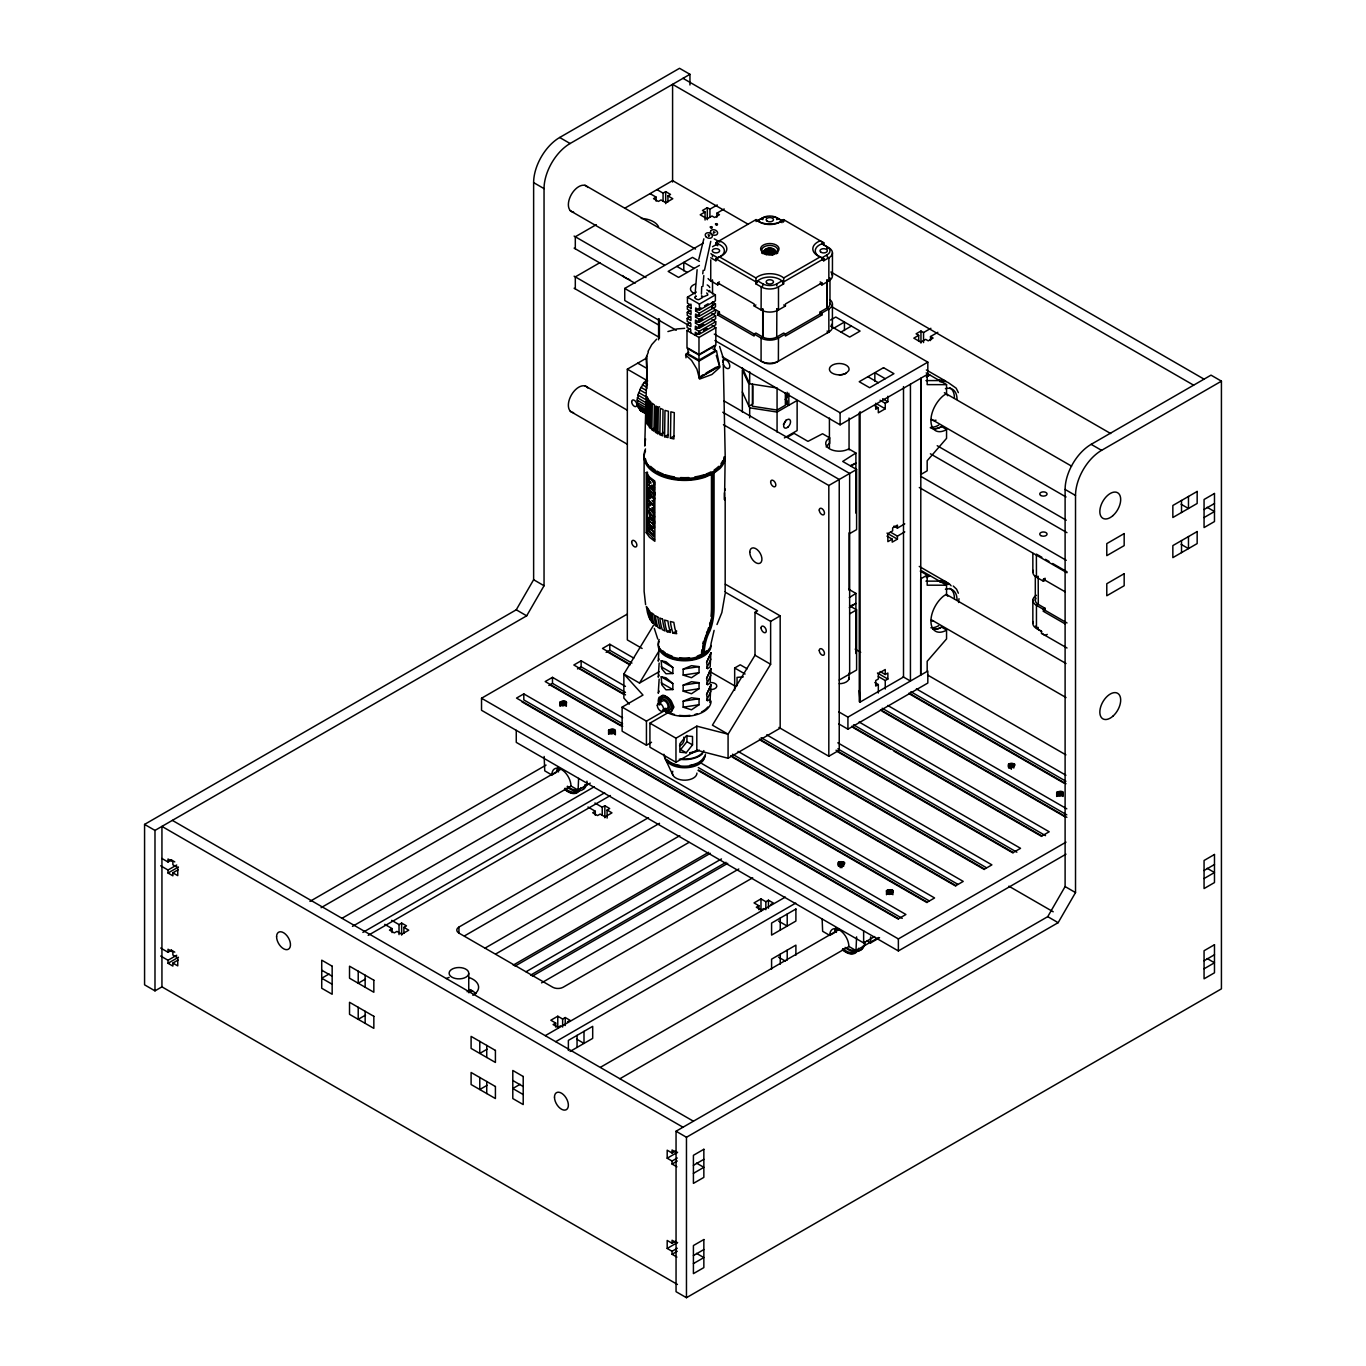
<?xml version="1.0" encoding="UTF-8"?>
<svg xmlns="http://www.w3.org/2000/svg" width="1366" height="1366" viewBox="0 0 1366 1366"><rect width="100%" height="100%" fill="white"/><g stroke="black" fill="none" stroke-linecap="round" stroke-linejoin="round"><path stroke-width="1.5" d="M719.421 283.889L717.679 284.879L710.73 280.867L710.747 259.881M712.454 301.92L712.454 307.931M712.574 293.963L712.471 279.859M712.489 256.774L712.489 254.776A9.818 5.669 0 0 1 710.935 253.598M717.696 245.743L717.696 243.729L715.784 244.856L715.784 242.841L756.115 219.567L759.394 221.924A14.343 8.281 0 0 0 780.208 221.941L783.503 219.584L823.835 242.892L823.818 244.89L829.913 248.492A12.277 7.103 0 0 1 829.913 257.132L823.63 260.821L821.905 257.832L827.13 254.81A9.818 5.669 0 0 0 827.13 246.785L821.905 243.78L823.818 244.89M717.662 314.965L717.662 312.951L719.404 311.943L719.404 313.958L717.662 314.965L754.134 336.053L754.134 334.038L755.876 333.031L762.826 337.06A9.818 5.669 0 0 0 776.725 337.06L783.674 333.048L785.399 334.055L785.399 336.053L821.871 315L821.888 313.002L828.82 308.989A12.277 7.103 0 0 0 829.879 299.649M717.679 284.879L717.679 282.882L719.421 281.874M820.163 281.925L821.905 282.916L785.416 303.986L785.416 305.984L778.483 309.997A12.277 7.103 0 0 1 761.101 309.997L754.152 305.967L754.169 303.969L717.679 282.882M756.115 221.565L755.91 219.738A16.785 9.699 0 0 0 783.708 219.755L783.503 221.582L777.288 218.065A12.277 7.103 0 0 0 772.985 216.835M762.706 336.992L762.723 308.921M762.86 283.889A9.818 5.669 0 0 0 776.759 283.906L781.967 280.884L783.691 283.889L777.288 287.526A12.277 7.103 0 0 1 762.33 287.509L755.927 283.889L757.652 280.884L762.86 283.889L762.86 285.904L761.186 286.928L761.101 309.997L762.843 308.989L762.826 337.06L761.084 338.051L761.084 361.153A12.277 7.103 0 0 0 778.381 361.187L778.466 338.068L820.146 313.992L820.146 311.994L827.096 307.982A9.818 5.669 0 0 0 829.879 303.235M762.86 217.672L762.86 219.67L761.186 218.645L757.771 220.609L762.86 217.672A9.818 5.669 0 0 1 776.759 217.672L783.691 221.685M772.183 255.186L772.2 253.991M776.861 308.938L776.725 337.06L778.466 338.068A12.277 7.103 0 0 1 761.084 338.051L719.404 313.958M776.759 285.904L776.759 283.906M776.759 217.672L776.759 219.67L778.415 218.645M778.483 286.911L778.483 309.997L776.742 308.989M781.967 222.692L781.967 220.677L783.503 221.582M820.163 283.923L821.905 284.931L821.905 282.916M821.905 259.83L821.905 257.832L823.818 260.718L823.835 258.72L820.181 256.893L783.708 277.947A16.785 9.699 0 0 0 755.91 277.947L719.438 256.859L715.784 258.669L715.972 260.786L717.696 257.781L712.489 254.776M714.298 334.107L762.809 362.144A9.818 5.669 0 0 0 776.708 362.161L828.872 332.04L828.82 308.989L827.096 307.982L826.993 279.979M827.096 307.982L827.113 279.91M827.13 254.81L827.113 256.825L828.906 257.781M827.113 248.8L827.13 246.785M821.905 284.931L828.838 280.918L828.855 257.832M829.965 303.969L829.982 277.913M832.406 327.055L832.423 303.969M832.44 275.898L832.457 252.812M651.872 429.624L652.248 403.329L654.365 404.917L653.99 431.212L651.872 429.624L655.526 427.507M655.492 432.339L657.063 431.434L659.505 432.834L657.917 433.739L655.492 432.339L655.868 406.061L658.292 407.461L659.505 406.761M657.917 433.739L658.292 407.461M659.88 434.61L660.256 408.332L663.022 409.544L662.647 435.839L659.88 434.61L663.586 432.476M664.61 436.71L664.986 410.415L668.401 411.251L668.008 437.547L664.61 436.71L668.23 434.61M670.45 438.145L670.86 411.832L674.292 412.652L673.899 438.964L670.45 438.145L674.104 436.044M690.855 316.263L687.2 318.38L687.149 321.403L690.872 323.571L690.837 326.611L624.74 288.448L624.74 300.486L676.272 330.248M690.906 310.219L687.286 312.302L687.235 315.341L690.974 317.493L690.923 320.532L687.2 318.38M690.957 304.174L687.388 306.223L687.337 309.262L691.076 311.414L691.025 314.453L687.286 312.302M690.735 332.672L690.786 329.633L687.047 327.481L687.098 324.442L690.428 322.53M690.974 308.477L691.162 305.352L687.44 303.201L687.44 297.173L696.318 292.051M700.297 332.365L695.243 335.285L695.294 332.245L699.033 334.397L715.784 324.732L715.733 321.744L699.085 331.357L695.345 329.206L695.396 326.167L699.136 328.335L715.682 318.773L715.63 315.785L711.908 313.634M715.63 315.785L699.17 325.296L695.448 323.144L695.499 320.105L699.221 322.256L715.596 312.814L715.545 309.826L699.272 319.217L699.221 322.256M699.272 319.217L695.533 317.066L695.584 314.026L699.324 316.178L715.494 306.855L715.442 303.867L712.95 302.432M715.442 303.867L699.375 313.156L695.635 310.987L695.687 307.965L699.426 310.116L715.391 300.879L715.391 294.868L706.837 289.934M699.033 334.397L699.085 331.357M699.136 328.335L699.17 325.296M699.324 316.178L699.375 313.156M707.571 295.141L707.708 294.527A3.688 2.134 0 0 0 706.632 293.007M654.57 516.468L654.075 518.602M544.146 756.474L544.744 770.851L551.864 774.966A13.506 7.803 60 0 1 561.426 769.451A13.506 7.803 60 0 1 570.971 785.996L578.091 790.111L578.621 778.381M586.782 785.091L586.953 781.181M822.127 918.959L822.639 931.305L829.76 935.403A13.506 7.803 60 0 1 839.322 929.887A13.506 7.803 60 0 1 848.867 946.433L855.987 950.548L856.602 936.871M864.849 941.635L864.678 945.545A23.581 13.609 60 0 0 864.422 942.045M695.277 291.778L697.121 269.717M783.708 277.947L783.503 284.008L781.967 280.884M725.141 593.612L721.846 612.583L716.996 624.518M660.341 649.294A25.169 14.531 0 0 0 697.241 658.122L701.475 656.243L701.612 651.992A85.631 49.449 60 0 1 701.834 649.84M702.909 286.416L703.814 275.591M685.954 357.807L686.313 353.777L688.788 352.343L685.578 355.245A36.916 21.327 60 0 1 691.64 360.539L696.933 369.161L699.546 379.082L711.925 374.489L719.865 367.352L716.296 355.416M645.418 412.037A2.459 1.417 -60 0 0 644.035 412.327L642.464 411.832A2.459 1.417 -60 0 0 640.995 410.978L639.783 409.868A2.459 1.417 -60 0 0 638.742 408.383L637.99 406.709A2.459 1.417 -60 0 0 637.444 404.695L637.188 402.577A2.459 1.417 -60 0 0 637.188 400.17L637.444 397.762A2.459 1.417 -60 0 0 637.99 395.133L638.742 392.571A2.459 1.417 -60 0 0 639.783 389.891L640.995 387.381A2.459 1.417 -60 0 0 642.464 384.836L644.035 382.531A2.459 1.417 -60 0 0 645.845 380.294M958.591 602.491L959 598.701M649.635 512.404L652.777 516.604M649.038 487.901L649.004 492.238M653.819 496.336L653.136 490.701L648.987 487.474M654.229 518.09L653.853 512.591L654.331 515.58M704.463 270.297L710.764 241.355M659.146 647.006L658.241 661.161L659.146 659.044M659.146 663.056L658.241 677.195L659.146 675.094M659.146 679.107L658.241 693.245L659.146 691.128M654.468 527.737L654.041 521.112L651.667 519.2L654.468 520.958L654.468 523.776M698.811 259.25L703.849 238.845M714.059 472.995L713.206 472.499L713.206 606.863A88.175 50.901 60 0 1 709.091 630.187A85.631 49.449 60 0 0 703.353 650.984L704.088 653.751A84.521 48.8 60 0 1 709.893 631.041A89.422 51.635 60 0 0 714.059 607.375L714.059 472.995L719.745 468.726A40.536 23.393 0 0 0 725.175 457.012L724.526 499.836L724.424 492.767M645.537 438.862L644.718 446.05L646.869 370.408L646.084 357.602L648.287 352.257M660.888 697.667L661.929 695.618A9.46 4.696 66.1 0 1 665.976 696.438A9.46 6.13 53 0 1 671.269 700.997L673.95 707.076L671.269 711.788A9.46 6.13 53 0 1 669.716 712.301M649.209 509.706L649.721 515.853M653.648 519.148L653.409 513.65L649.618 509.159M653.648 496.831C658.088 491.828 647.04 481.276 648.833 491.401M714.111 630.392L711.054 643.54A26.398 15.248 0 0 1 707.52 651.155L704.088 653.751M648.047 351.386L651.77 344.591L656.636 339.178M706.615 662.271L711.054 652.794L706.615 662.271L707.52 668.777L710.166 666.932L710.866 653.102M706.615 668.298L710.866 659.129M706.615 678.321L711.054 668.845L706.615 678.321L707.52 684.827L710.166 682.983L710.866 669.152M706.615 684.332L710.866 675.163M706.615 694.355L711.054 684.878L706.615 694.355L707.52 700.86L710.166 699.016L710.866 685.203M706.615 700.382L710.866 691.213M757.652 280.884L756.115 283.991L755.91 277.947M649.192 525.312L648.577 530.811L653.631 535.848L654.041 532.262L652.009 530.23L651.77 526.012M162.383 986.593L154.99 990.862L144.574 984.835L144.574 824.398L516.263 609.799L533.628 579.713L533.628 182.617A36.848 21.275 -60 0 1 559.684 137.488L679.534 68.3L689.95 74.31L689.95 84.982M144.574 824.398L154.99 830.408L526.678 615.827L544.044 585.741L544.044 188.628A36.848 21.275 -60 0 1 570.1 143.515L689.95 74.31M1047.739 916.654L1065.104 886.568L1065.104 489.455A36.848 21.275 -60 0 1 1091.161 444.343L1211.01 375.138L1221.426 381.165L1221.426 988.847L686.466 1297.7L676.05 1291.69L676.05 1131.236L1047.739 916.654L1058.155 922.665L1075.52 892.579L1075.52 495.482A36.848 21.275 -60 0 1 1101.577 450.353L1221.426 381.165M653.324 625.611L623.869 674.019L623.869 698.094L629.316 704.105M651.548 742.267L646.442 745.221L622.128 731.186L622.128 707.11L642.976 695.072L623.869 674.019L639.493 683.051L659.129 650.779M724.765 591.888L757.601 610.841L755.005 612.344L755.005 655.236L712.437 725.158L728.078 734.191L728.078 758.25L696.814 750.224L675.965 762.262L649.926 747.219L649.926 723.16L668.606 712.369L669.835 712.932M755.005 612.344L770.629 621.376L770.629 664.269L728.078 734.191L696.814 726.166L675.965 738.203L649.926 723.16M717.696 257.781L715.784 260.684L710.747 257.781M699.05 672.653L691.486 677.707L683.171 675.111L683.171 669.101L691.486 665.686L699.05 666.642L699.05 672.653L683.171 675.111M699.05 688.703L691.486 693.757L683.171 691.162L683.171 685.134L691.486 681.719L699.05 682.693L699.05 688.703L683.171 691.162M699.05 704.754L691.486 709.808L683.171 707.195L683.171 701.185L691.486 697.77L699.05 698.726L699.05 704.754L683.171 707.195M708.8 291.795L709.774 290.429M707.571 295.073L704.019 296.644A3.688 2.134 0 0 1 701.407 296.029A3.688 2.134 0 0 1 702.5 297.532L698.811 299.649A3.688 2.134 0 0 1 695.414 298.334A3.688 2.134 0 0 1 696.199 296.029A3.688 2.186 1.5 0 0 695.123 297.464L695.243 298.078M559.975 702.209C561.546 712.489 573.84 697.326 559.975 702.209L559.975 706.205M608.604 730.281C610.175 740.56 622.469 725.414 608.604 730.281L608.604 734.293M886.5 890.717C888.071 900.997 900.365 885.851 886.5 890.717L886.5 894.73M1056.703 792.451C1058.274 802.73 1070.585 787.584 1056.703 792.451L1056.703 796.463M649.209 517.697L648.577 523.4L653.631 528.437L654.041 524.851L651.445 522.444L653.631 525.398L653.631 528.437M649.635 517.151L651.923 519.541M649.413 486.911L651.514 487.577M654.28 518.534L653.136 519.541L650.882 517.543M686.944 735.369L686.944 741.687L680.627 749.541L686.193 752.751L692.511 744.897L692.511 736.479L686.193 735.915L679.875 743.77L679.875 752.188L686.193 752.751M846.186 373.191L848.73 370.647A9.818 5.669 0 0 0 839.236 363.51A9.818 5.669 0 0 0 829.743 370.647L830.733 372.013A9.818 5.669 0 0 0 846.186 373.191A9.784 5.652 0 0 1 839.236 374.847M706.444 650.797L701.475 656.243M703.2 655.253L706.444 652.811A25.169 14.531 0 0 0 708.971 649.294M838.451 862.202C835.531 872.311 853.887 859.709 838.451 862.202L838.451 866.215M1008.654 763.935C1005.735 774.044 1024.107 761.443 1008.654 763.935L1008.654 767.948M932.858 428.617A22.112 12.755 -60 0 0 940.542 427.182L941.515 426.534L946.553 429.436L945.579 430.085A22.112 12.755 -60 0 1 930.963 421.735A22.112 12.755 -60 0 1 943.462 395.594L946.553 393.562L946.553 384.649L926.199 372.901M932.858 629.18A22.112 12.755 -60 0 0 940.542 627.728L941.515 627.079L946.553 629.999L945.579 630.648A22.112 12.755 -60 0 1 930.963 622.281A22.112 12.755 -60 0 1 943.462 596.139L946.553 594.125L946.553 585.211L920.735 570.305M661.212 660.785L665.976 661.742L672.84 667.496L672.84 673.523L665.976 673.762L661.793 668.777L661.212 660.785L672.84 667.496M661.212 676.836L665.976 677.775L672.84 683.546L672.84 689.557L665.976 689.813L661.793 684.827L661.212 676.836L672.84 683.546M787.123 437.359L794.073 433.346L807.972 441.372L822.554 433.756L829.674 437.871A13.506 7.803 0 0 0 829.674 448.902A13.506 7.803 0 0 0 848.781 448.902L855.901 453L842.702 461.435L856.602 469.46L856.602 529.615L849.652 533.628M850.95 466.199L855.901 463.04A23.581 13.609 0 0 1 851.018 465.191M849.31 597.608L855.901 593.39L848.781 589.292M849.31 607.631L855.901 603.43A23.581 13.609 0 0 1 851.018 605.582M715.972 244.736L717.696 243.729L712.489 246.751M596.293 224.656L575.308 236.762L575.308 248.8M625.133 208.008L672.584 180.619L748.175 224.263M656.124 201.143L656.124 197.131L653.529 198.633L658.378 201.451L660.99 199.948L665.857 202.749L672.806 198.736L667.94 195.936L667.94 201.946M656.995 189.618L663.073 193.118L665.686 191.616L670.535 194.433L667.94 195.936M599.896 262.682L575.308 276.888L575.308 288.909M717.252 204.968L709.927 209.186L707.315 207.683L702.448 210.501L705.061 212.003L705.061 220.028M705.061 212.003L700.195 214.803L707.144 218.816L712.01 216.016L714.606 217.518L719.472 214.701L716.877 213.198L716.877 217.211M716.877 213.198L724.202 208.964M624.74 288.448L703.302 243.097M699.426 265.397L678.578 277.418L668.162 271.407L692.477 257.371L699.426 261.384M687.44 297.173L699.426 304.089L715.391 294.868M695.635 310.987L700.997 307.896M704.566 305.83L708.134 303.781M695.533 317.066L699.153 314.983M695.448 323.144L702.756 318.91M712.096 325.552L715.835 327.703L715.835 345.359L698.982 355.092L686.996 348.159L686.996 330.521L690.376 328.574M695.345 329.206L703.678 324.408M642.122 648.457L627.335 639.92L627.335 369.179L646.442 358.148M703.678 330.418L707.042 328.472M686.996 330.521L698.982 337.436L715.835 327.703M754.152 305.967L755.893 304.977M698.982 360.095L714.794 350.977L714.794 345.359L698.982 354.477L688.037 348.159L688.037 353.777L698.982 360.095L698.982 337.436M698.982 361.102L716.518 350.977L719.66 366.225L699.324 377.955L698.982 361.102L686.313 353.777M702.705 375.001L698.982 377.75L717.56 367.027M706.085 373.038L716.228 367.198M830.545 320.037L835.77 317.032L860.085 331.067L849.652 337.095L830.545 326.064M834.028 328.062L844.444 322.052L844.444 330.521M840.978 332.075L851.394 326.064M752.854 385.929L752.854 403.977L748.944 406.231L748.944 384.17L742.336 369.93L742.336 412.054M752.41 384.17L752.41 406.231L777.066 410.056L785.365 405.258L785.365 393.22M742.336 391.991L749.678 407.819L777.066 412.054L797.129 400.477L797.129 430.563L784.374 437.923M930.895 328.301L923.553 332.536L920.957 331.033L916.091 333.833L918.686 335.336L918.686 341.363M918.686 335.336L913.82 338.153L920.769 342.166L925.636 339.349L928.248 340.851L933.115 338.051L930.502 336.548L930.502 340.561M930.502 336.548L937.827 332.314M711.003 616.339A88.175 50.901 60 0 0 711.464 607.87L711.464 473.507L713.206 472.499M714.93 340.527L840.107 412.788L927.821 362.161L927.821 374.182L840.107 424.826L722.29 356.816M880.045 400.255L885.253 403.277L887.866 401.775L887.866 396.26M885.253 403.277L885.253 408.793L878.321 412.788L878.321 407.785L875.708 409.288L875.708 403.26M161.939 858.48L168.018 861.997L171.501 859.999M723.451 424.672L828.82 485.493L856.602 469.46M160.693 865.788L168.018 870.022L176.709 865.002M168.018 870.022L168.018 873.028L178.451 867.017M168.018 873.028L172.884 875.828L172.884 872.823L178.092 869.818M1066.009 854.16L898.367 950.941L481.532 710.286L481.532 698.248L627.045 614.239M523.81 693.894L516.519 698.094L898.623 918.703L905.931 914.503L523.81 693.894L523.81 699.904L902.226 918.379M622.623 717.85L552.479 677.348L545.188 681.549L622.708 726.319M625.44 686.381L581.131 660.803L573.84 665.003L625.526 694.85M633.79 658.105L609.799 644.257L602.491 648.457L630.187 664.457M548.825 685.459L552.479 683.359L622.623 723.86M577.494 668.93L581.131 666.813L625.44 692.391M606.145 652.385L609.799 650.267L631.946 663.056M667.137 631.792L670.535 632.458A84.333 48.681 -60 0 1 668.196 622.998L667.906 620.932L664.525 620.079L665.498 626.106A84.59 48.835 -60 0 0 667.086 631.638L670.808 629.675M673.045 633.192L676.716 633.687A75.557 43.627 -60 0 1 674.872 628.309L673.814 622.35L670.365 621.513L670.655 623.579A84.333 48.681 -60 0 0 672.977 633.039L676.716 631.075M893.945 526.115L897.428 528.113L904.753 523.878M160.693 948.021L168.018 952.256L171.501 950.241M639.493 683.051L659.3 671.611M904.753 531.903L897.428 536.138L897.428 539.143L892.203 542.148L892.203 539.143L887.866 541.653L887.866 533.628L892.647 530.879L892.647 527.874L897.428 525.107L897.428 528.113M160.693 956.029L168.018 960.264L176.709 955.261M168.018 960.264L168.018 963.286L178.451 957.259M168.018 963.286L172.884 966.086L172.884 963.081L178.092 960.076M770.629 621.376L780.174 615.861L780.174 728.163L728.078 758.25M309.945 901.389L546.058 765.08M734.669 690.257L734.669 668.008L740.235 664.798L747.185 668.811M321.112 907.673L561.306 768.99M551.864 774.966L556.73 772.166A13.506 7.803 60 0 1 558.011 767.385M622.128 707.11L646.442 721.146L665.14 710.354M849.652 613.846L856.602 609.851L856.602 670.006L839.236 680.029M946.553 585.211L927.173 585.194L927.173 575.12L920.701 578.86L920.701 675.128L920.872 378.194L920.701 474.565L927.173 470.826L927.173 460.752L946.553 438.349L946.553 429.436M342.012 918.293L571.142 786.013M578.091 790.111L590.249 783.094M352.462 926.387L594.261 786.782M362.878 932.397L604.677 792.792M368.171 935.368L610.38 795.524M392.076 932.585L392.076 928.59L389.464 930.092L394.33 932.893L396.943 931.39L401.809 934.19L408.758 930.178L403.892 927.377L403.892 933.388M391.683 920.342L399.026 924.577L401.638 923.075L406.487 925.875L403.892 927.377M595.286 815.263L595.286 811.25L592.69 812.77L597.54 815.57L600.152 814.068L605.018 816.868L611.968 812.855L607.102 810.055L607.102 818.08M594.91 803.02L602.235 807.255L604.848 805.735L609.697 808.552L607.102 810.055M329.069 973.992L321.727 978.227L332.16 984.237M1043.402 581.25L1043.402 579.252L1045.127 578.245L1045.127 580.26L1043.402 581.25L1036.453 577.237A12.277 7.086 0 0 1 1033.277 570.39M880.045 671.509L885.253 674.514L887.866 673.011L887.866 679.039L885.253 680.541L878.321 676.529M365.542 978.995L358.216 983.23L358.216 971.192M878.321 693.023L878.321 684.554L875.708 686.056L875.708 680.541L878.321 679.039L878.321 673.523L885.253 669.511L885.253 674.514M752.683 877.809L563.151 987.242A7.376 4.252 0 0 1 552.735 987.242L458.942 933.098A7.376 4.252 0 0 1 458.942 927.07L648.474 817.653M859.214 690.564L860.085 702.09L903.507 677.024L903.507 386.612M1067.017 622.964L1045.127 610.329L1045.127 608.331L1038.194 604.318L1036.453 605.326L1036.453 628.411L1041.49 631.314L1041.49 633.312L1067.017 647.996M464.474 935.915L659.522 823.305M1204.061 509.518L1214.476 503.508M838.724 711.823L847.927 717.133L927.821 671.013L927.821 683.051L847.927 729.171L838.724 723.86M1036.453 595.286A12.277 7.086 0 0 0 1036.453 605.326L1043.402 609.338L1045.127 608.331M1204.061 517.543L1214.476 511.533L1207.151 507.298M1043.402 609.338L1043.402 611.336L1045.127 610.329M365.542 1015.092L358.216 1019.326L358.216 1007.305M484.708 948.311L679.756 835.685M778.91 727.429L828.82 756.252L839.236 750.224L839.236 479.483L722.785 412.242M495.756 953.963L688.959 842.412M467.138 991.733L470.826 989.616M513.223 965.13L708.647 852.299M468.88 992.74L472.568 990.606M514.965 966.138L710.388 853.306M526.03 971.772L721.453 858.958M530.589 975.153L726.029 862.322M532.33 976.161L727.754 863.329M541.551 982.871L738.818 868.981M487.116 1049.19L479.79 1053.425L479.79 1041.387M567.505 1021.836L570.1 1020.334L565.234 1017.533L562.638 1019.036L557.772 1016.219L550.822 1020.231L555.689 1023.049L555.689 1027.044M770.714 904.514L773.31 903.011L768.46 900.211L765.848 901.714L760.982 898.896L754.032 902.909L758.898 905.726L758.898 909.722M555.689 1023.049L553.076 1024.551L557.943 1027.352L560.555 1025.849M758.898 905.726L756.303 907.229L761.152 910.029L763.765 908.527M545.358 1035.616L785.313 897.086M555.774 1041.643L795.729 903.097M487.116 1085.287L479.79 1089.522L479.79 1077.484M570.1 1051.427L592.69 1038.382L592.69 1026.344L568.376 1040.397L568.376 1050.42M520.122 1084.297L512.796 1088.514L523.212 1094.542M600.852 1067.051L839.202 929.426M829.76 935.403L834.626 932.602A13.506 7.803 60 0 1 835.907 927.821M619.925 1078.73L849.037 946.45M516.263 730.349L516.263 742.37L863.636 942.933L874.684 936.547M855.987 950.548L878.577 937.52M867.103 940.918L870.586 942.933L879.567 937.742M481.532 698.248L898.367 938.92L1066.009 842.139M676.05 1131.236L686.466 1137.263L1058.155 922.665M677.263 1158.009L672.055 1161.015L667.189 1158.214L667.189 1150.189L672.055 1153.006L675.538 1150.992M667.189 1158.214L677.621 1152.204M672.055 1161.015L672.055 1164.037L677.263 1161.015M693.416 1165.335L703.849 1159.324M1204.061 870.518L1214.476 864.507M693.416 1173.36L703.849 1167.332L696.506 1163.098M1204.061 878.543L1214.476 872.533L1207.151 868.298M677.263 1248.268L672.055 1251.273L667.189 1248.456L667.189 1240.448L672.055 1243.248L675.538 1241.25M667.189 1248.456L677.621 1242.445M672.055 1251.273L672.055 1254.278L677.263 1251.273M693.416 1255.576L703.849 1249.566M1204.061 960.776L1214.476 954.749M693.416 1263.601L703.849 1257.591L696.506 1253.356M1204.061 968.801L1214.476 962.774L1207.151 958.539M926.302 376.828L929.819 374.984A32.886 18.987 -60 0 0 926.797 376.982M926.302 577.374L929.819 575.547A32.886 18.987 -60 0 0 926.797 577.528M761.186 218.645L762.33 218.048A12.277 7.103 0 0 1 766.633 216.835M667.906 331.562L677.109 328.916L684.656 328.335M695.379 284.043L693.33 284.948A9.818 5.669 0 0 0 695.379 293.861M697.241 656.124L700.058 654.877M712.335 472.995L712.335 608.365A89.422 51.635 60 0 1 708.169 632.031A84.521 48.8 60 0 0 702.346 654.758L697.855 656.739A26.398 15.248 0 0 1 668.589 655.629A26.398 15.248 0 0 1 659.146 639.595M708.237 234.611L708.783 236.403L709.688 234.986M649.431 477.588C648.099 478.441 653.016 479.21 654.468 482.625L654.468 485.289M654.058 485.152L653.836 483.257C650.626 477.093 646.596 477.946 650.182 482.147M649.226 482.557L651.07 483.018L648.799 480.747M649.226 477.656L654.468 482.625M648.799 484.981L654.058 489.95L648.799 484.981L649.431 482.488M653.17 485.562L654.468 489.404M654.468 486.859L654.263 489.472M649.226 493.468L651.667 496.695M649.431 494.577L651.019 497.326L653.836 498.522L654.058 501.271L654.468 497.907L651.445 496.763M649.226 500.998L651.019 504.447L653.665 505.574L648.799 500.776L648.799 497.856L650.182 498.59L649.004 496.507M654.468 497.907L654.263 500.793M653.614 501.083L654.263 507.913L654.058 501.271M651.309 509.979L653.05 511.482L648.799 507.913L648.799 504.976L650.182 505.727L649.004 503.627M652.897 504.515L649.618 501.202L651.667 503.815M653.614 508.203L654.263 512.387L653.443 508.323M654.058 507.657L653.836 502.859L652.009 500.417L653.836 501.339M652.163 510.833L653.05 511.482M649.362 512.54L652.88 516.314M651.019 509.04L653.836 512.95L654.468 512.318M648.577 523.4L649.209 517.287L651.599 518.431M650.148 524.407L649.004 530.674L654.058 535.711M654.058 524.288L653.631 521.658C650.284 519.49 651.838 520.139 649.021 517.543M652.009 530.23L654.041 532.262M646.238 472.516L649.55 477.144L654.843 481.122L654.843 541.278L649.55 537.316L646.238 532.689L646.238 472.516L647.433 472.124L647.433 532.296L654.536 539.485M646.238 532.689L647.433 532.296M653.631 519.37L649.806 516.382M683.171 669.101L699.05 666.642M683.171 685.134L699.05 682.693M683.171 701.185L699.05 698.726M713.752 231.554L713.394 233.176L715.084 232.203M743.36 676.836L737.042 677.399L737.042 685.817M925.943 380.585L939.518 380.585M946.553 384.649L927.173 384.631L927.173 374.557M925.943 581.131L939.518 581.148M742.336 367.932L749.678 383.744L777.066 387.995L777.066 410.056M649.089 525.056L653.631 532.808L653.631 535.848M649.226 481.891L650.404 482.061M654.058 485.835L651.548 485.203L653.836 487.491L653.836 490.035M652.846 497.104L654.28 496.217L654.434 492.289M650.438 508.903L648.73 510.986L650.028 516.314M654.058 508.391L652.009 507.554L653.836 509.996L653.836 512.95M651.445 503.9L653.119 504.447M827.079 331.067L828.872 332.04A12.277 7.103 0 0 0 831.484 324.34M1041.49 633.312L1045.127 635.378A16.785 9.699 0 0 0 1047.261 634.387M683 78.323L1204.061 379.15M1193.628 385.178L672.584 84.35L672.584 182.037M830.887 272.005L1110.695 433.551M559.684 137.488L570.1 143.515M1091.161 444.343L1101.577 450.353M650.045 193.631L656.124 197.131M1181.129 504.259L1188.471 508.494L1188.471 496.456M714.281 238.879L719.814 242.072M832.099 306.889L927.821 362.161M926.37 369.964L945.921 381.251A25.886 14.941 -60 0 0 939.245 380.192M584.955 185.213L695.55 249.056M944.367 392.708L1071.559 466.147M1181.129 544.368L1188.471 548.603L1188.471 536.565M694.201 268.402L683.785 262.374L683.785 270.844M885.253 378.706L874.838 372.679L874.838 381.148M533.628 182.617L544.044 188.628M1065.104 489.455L1075.52 495.482M676.836 266.387L687.269 272.415M867.888 376.692L878.321 382.719M570.22 210.74L664.217 265.004M931.475 419.311L1066.026 496.985M882.658 398.752L887.866 401.775M711.806 307.674L719.404 311.943M876.579 403.773L885.253 408.793M874.838 405.77L878.321 407.785M574.113 236.079L645.998 277.571M937.213 445.709L1066.248 520.207M711.993 319.593L715.733 321.744M687.388 306.223L691.128 308.392M574.13 248.117L635.036 283.291M930.383 453.802L1066.966 532.655M712.898 348.876L716.518 350.977M785.194 393.323A7.12 4.115 0 0 1 786.611 397.967L787.175 392.264M574.113 276.188L658.89 325.142M920.633 476.239L1066.248 560.316M785.194 399.35A7.12 4.115 0 0 1 786.611 403.977L788.831 405.258L788.831 393.22M1041.848 557.26L1036.384 554.118L1036.453 577.237L1038.194 576.247L1038.297 604.387M1045.451 559.343L1049.037 561.409M1052.64 563.492L1067.034 571.808M574.13 288.226L659.027 337.248M919.301 487.508L1066.966 572.764M1043.402 579.252L1065.275 591.888M646.869 356.287L646.869 388.576M723.963 400.904L849.652 473.473L849.652 674.019M637.751 363.168L647.006 368.496M627.335 369.179L647.672 380.909M1043.402 611.336L1065.275 623.972M644.035 382.531L647.501 384.546M642.464 384.836L645.93 386.834M640.995 387.381L646.203 390.386M890.478 532.125L897.428 536.138M639.783 389.891L644.991 392.896M886.995 533.133L897.428 539.143M638.742 392.571L645.691 396.584M886.995 536.138L892.203 539.143M637.99 395.133L644.94 399.145M637.444 397.762L646.135 402.782M1035.394 626.157A9.818 5.669 0 0 0 1038.194 629.419L1041.677 631.416M637.188 400.17L645.879 405.19M637.188 402.577L645.879 407.597M919.25 566.412L945.921 581.814M637.444 404.695L646.135 409.715M637.99 406.709L644.94 410.722M638.742 408.383L645.691 412.395M920.24 571.108L927.173 575.12M639.783 409.868L644.991 412.874M640.995 410.978L646.203 414M584.955 385.758L627.353 410.244M946.211 594.33L1066.026 663.5M711.464 473.507L712.335 474.002L704.924 477.28A40.536 23.393 0 0 1 659.983 475.59A40.536 23.393 0 0 1 645.503 450.968M570.22 411.286L627.353 444.274M931.475 619.857L1066.026 697.548M849.652 605.838L856.602 609.851M927.565 675.009L1065.907 754.869M855.184 649.14L860.717 652.316M903.08 676.785L910.439 681.036L910.439 384.222M916.398 688.908L1065.924 775.239M725.329 584.187L780.174 615.861M910.866 691.725L1065.924 781.25M877.45 673.011L887.866 679.039M909.107 693.125L1066.009 783.708M908.851 693.569L1063.892 783.077M874.838 682.539L878.321 684.554M887.746 705.454L1066.795 808.826M882.197 708.271L1066.795 814.853M880.455 709.671L1066.88 817.312M882.043 711.191L1064.763 816.68M755.005 655.236L770.629 664.269M859.077 721.999L1049.208 831.774L1041.917 835.975L851.786 726.217M853.545 724.817L1045.519 835.65M853.391 727.736L890.29 749.046M893.996 751.18L1041.643 836.419M734.669 668.008L745.102 674.019M701.475 654.246L702.346 654.758M837.802 742.814L1020.556 848.32L1013.265 852.521L836.06 750.224M709.295 671.201L734.771 685.903M837.802 748.824L1016.867 852.196M837.648 751.744L1012.974 852.965M533.628 579.713L544.044 585.741M1065.104 886.568L1075.52 892.579M661.212 666.796L672.84 673.523M766.702 734.84L991.904 864.866L984.613 869.066L759.394 739.057M761.152 737.657L986.354 867.683M607.819 652.145L629.965 664.918M661.212 682.846L672.84 689.557M760.999 740.577L984.323 869.51M1008.859 886.175L1053.203 911.788M516.263 609.799L526.678 615.827M738.033 751.385L963.235 881.412L955.944 885.612L730.742 755.603M732.5 754.203L957.703 884.229M579.15 668.691L623.459 694.252M732.347 757.123L798.786 795.49M802.474 797.607L955.671 886.056M686.944 741.687L692.511 744.897M701.987 763.662L934.583 897.957L927.292 902.158L698.385 770.014M698.299 767.555L929.051 900.775M550.498 685.237L620.625 725.722M698.146 770.475L927.002 902.602M521.846 701.783L898.35 919.147M587.961 807.016L595.286 811.25M778.535 921.06L787.209 926.08L787.209 914.042M778.535 957.156L785.467 961.169M384.751 924.355L392.076 928.59M576.674 1039.167L583.999 1043.402L583.999 1031.364M172.372 820.385L693.416 1121.213M683 1127.223L161.939 826.396L161.939 986.85L677.451 1284.467M171.109 859.777L174.78 861.895M676.921 1152.802L672.055 1149.984L672.055 1153.006M172.884 872.823L177.751 875.64L177.751 867.615L172.884 864.798L172.884 861.792L168.018 858.992L168.018 861.997M672.055 1164.037L676.921 1166.837M321.727 970.202L332.16 976.212M512.796 1080.506L523.212 1086.516M171.109 950.019L174.78 952.136M676.921 1243.043L672.055 1240.243L672.055 1243.248M172.884 963.081L177.751 965.882L177.751 957.856L172.884 955.056L172.884 952.051L168.018 949.233L168.018 952.256M672.055 1254.278L676.921 1257.096M820.146 311.994L821.888 313.002M820.146 313.992L821.871 315M783.691 304.977L785.416 305.984M651.428 621.428A84.333 48.681 -60 0 1 649.089 611.968L648.799 609.902L652.043 615.059A89.422 51.635 -60 0 0 654.229 624.621L656.329 626.209A89.422 51.635 -60 0 1 654.16 616.647L653.904 614.58L651.787 612.992L652.043 615.059M651.753 496.097L653.05 497.019M650.216 508.972L652.385 510.764M953.246 586.031L956.559 589.19L958.369 593.203M651.958 496.029L649.209 492.17M652.163 488.516L654.058 491.521M651.104 495.158L649.448 492.904M651.48 621.581L652.846 623.408A84.59 48.835 -60 0 1 651.258 617.876L650.54 613.897M649.431 501.698L648.799 503.695M719.626 346.486L722.938 356.97M665.43 759.223L672.789 774.932M958.369 392.64L956.166 388.183L948.192 382.565A25.886 14.941 -60 0 0 939.996 381.831M654.314 628.394L657.763 639.032M724.714 488.584L725.175 490.155M651.992 526.354L652.436 530.093M651.172 518.568L651.377 519.712M645.606 604.643L644.12 591.393L644.12 457.012M723.212 358.746L725.175 455.015A40.536 23.393 0 0 1 679.363 478.22A40.536 23.393 0 0 1 645.503 448.953M1181.522 500.468L1181.522 512.506M1181.522 540.577L1181.522 552.615M1063.09 792.451L1063.09 796.463M1062.509 792.007L1062.509 796.019M1061.741 791.665L1061.741 795.678M1060.853 791.46L1060.853 795.473M1059.896 791.392L1059.896 795.405M1058.94 791.46L1058.94 795.473M1058.052 791.665L1058.052 795.678M1057.284 792.007L1057.284 796.019M1038.194 629.419L1038.194 627.421L1035.394 627.728A12.277 7.086 0 0 1 1033.277 621.564M1035.308 576.247L1035.308 600.306M1032.85 553.332L1032.85 572.234M1032.85 600.306L1032.85 623.408M1013.862 763.935L1013.862 767.948M1013.111 763.594L1013.111 767.607M1012.223 763.389L1012.223 767.402M1011.267 763.304L1011.267 769.331M1010.311 763.389L1010.311 767.402M1009.423 763.594L1009.423 767.607M946.553 629.999L946.553 638.912L927.173 661.298L927.173 671.389M923.553 332.536L923.553 342.559M920.957 331.033L920.957 343.071M898.367 938.92L898.367 950.941M892.869 890.717L892.869 894.73M892.288 890.273L892.288 894.286M891.52 889.949L891.52 893.945M890.632 889.727L890.632 893.74M889.693 889.659L889.693 893.671M888.737 889.727L888.737 893.74M887.849 889.949L887.849 893.945M887.08 890.273L887.08 894.286M885.253 680.541L885.253 689.01M870.586 936.905L870.586 942.933M863.636 930.895L863.636 942.933M860.085 411.627L860.085 702.09M859.214 412.822L859.282 701.646M855.901 453L855.901 513.172M855.901 593.39L855.901 653.563M849.054 418.047L849.054 449.926M849.054 532.808L849.054 590.18M849.054 673.062L849.054 679.431M847.927 717.133L847.927 729.171M843.659 862.202L843.659 866.215M842.89 861.861L842.89 865.873M842.002 861.656L842.002 867.666M841.046 861.587L841.046 867.598M840.107 412.788L840.107 424.826M840.107 861.656L840.107 867.666M839.219 861.861L839.219 865.873M829.674 437.871L829.674 443.489A13.506 7.803 0 0 0 826.191 446.972M829.418 418.047L829.418 447.809M828.82 485.493L828.82 756.252M795.9 955.158L795.9 945.135L771.585 959.171L771.585 969.194M787.209 950.138L787.209 960.161M786.611 397.967L786.611 403.977M780.259 918.054L780.259 930.092M780.259 954.151L780.259 964.174M777.066 412.054L777.066 432.117M768.46 900.211L768.46 908.219M765.848 901.714L765.848 909.722M760.982 898.896L760.982 910.934M749.678 371.723L749.678 383.744M749.678 407.819L749.678 417.842M725.175 498.095L725.175 591.393M709.927 209.186L709.927 217.211M707.315 207.683L707.315 219.721M702.329 655.748L702.483 651.497A85.631 49.449 60 0 1 708.22 630.682A88.175 50.901 60 0 0 712.335 607.358M699.426 304.089L699.426 310.116M696.814 726.166L696.814 750.224M686.466 1137.263L686.466 1297.7M675.965 738.203L675.965 762.262M665.686 191.616L665.686 203.654M663.073 193.118L663.073 201.143M659.402 319.098L659.402 338.17M658.6 318.637L658.6 339.844M657.063 407.358L657.063 431.434M654.263 482.693L654.263 485.357M654.058 488.977L654.058 489.95M649.004 493.963L648.799 496.575M646.442 721.146L646.442 745.221M615.349 730.793L615.349 734.806M614.973 730.281L614.973 734.293M614.393 729.837L614.393 733.849M613.624 729.495L613.624 733.508M612.736 729.29L612.736 733.303M611.797 729.222L611.797 733.218M610.841 729.29L610.841 733.303M609.799 644.257L609.799 650.267M609.953 729.495L609.953 733.508M609.185 729.837L609.185 733.849M604.848 805.735L604.848 817.773M602.235 807.255L602.235 815.263M581.131 660.803L581.131 666.813M577.05 1035.377L577.05 1047.415M566.344 702.209L566.344 706.205M565.763 701.765L565.763 705.778M565.234 1017.533L565.234 1025.542M564.995 701.424L564.995 705.437M564.107 701.202L564.107 705.215M563.151 701.134L563.151 705.146M562.638 1019.036L562.638 1027.044M562.211 701.202L562.211 705.215M561.306 701.424L561.306 705.437M560.555 701.765L560.555 705.778M557.772 1016.219L557.772 1028.257M552.479 677.348L552.479 683.359M486.74 1045.4L486.74 1057.438M486.74 1081.496L486.74 1093.534M468.743 973.617A9.818 5.669 0 0 1 453.444 977.902A9.818 5.669 0 0 1 454.656 968.101A9.818 5.669 0 0 1 468.743 973.617L468.743 992.416M458.942 927.07L458.942 933.098M401.638 923.075L401.638 935.095M399.026 924.577L399.026 934.6M365.149 975.204L365.149 987.242M365.149 1011.318L365.149 1023.339M154.99 830.408L154.99 990.862M849.054 678.031A9.818 5.669 0 0 1 839.236 683.7M712.403 250.2A3.688 2.134 0 0 1 718.328 249.124A3.688 2.134 0 0 1 717.526 252.693A3.688 2.134 0 0 1 712.284 250.763M831.501 273.183A12.277 7.103 0 0 1 828.838 280.918M710.73 280.867A12.277 7.103 0 0 1 708.083 278.562M719.438 256.859A16.785 9.699 0 0 0 719.438 240.792L715.784 242.841L719.882 244.753A14.343 8.281 0 0 1 719.882 256.774L715.784 258.669L756.115 281.994L759.394 279.62A14.343 8.281 0 0 1 780.208 279.637L783.503 281.994L823.835 258.72L819.737 256.808A14.343 8.281 0 0 1 819.737 244.787L823.835 242.892L820.181 240.843A16.785 9.699 0 0 0 820.181 256.893M829.213 331.238A9.818 5.669 0 0 1 827.079 333.082M766.736 254.93A6.147 3.552 0 0 1 765.097 249.568A6.147 3.552 0 0 1 774.505 249.568A6.147 3.552 0 0 1 772.883 254.93M763.867 253.342A6.147 3.552 0 0 1 764.482 252.488M775.12 252.488A6.147 3.552 0 0 1 775.734 253.342M777.783 252.71A9.203 5.327 0 0 1 776.315 253.82M763.287 253.803A9.203 5.327 0 0 1 761.835 252.71M762.091 253.069A7.991 4.61 0 0 1 765.814 250.268M773.788 250.268A7.991 4.61 0 0 1 777.51 253.069M767.675 253.564A2.459 1.417 0 0 1 769.485 251.446A2.459 1.417 0 0 1 772.183 253.222M774.556 252.59A4.918 2.834 0 0 1 774.061 253.273M773.276 253.854A4.918 2.834 0 0 1 766.326 253.854M765.558 253.273A4.918 2.834 0 0 1 765.062 252.59M765.558 250.439A4.918 2.834 0 0 1 772.268 249.397M707.229 284.948A9.818 5.669 0 0 1 709.774 287.492M722.87 362.161A4.918 2.834 60 0 1 727.532 361.085A4.918 2.834 60 0 1 729 368.274A4.918 2.834 60 0 1 723.331 364.432M786.918 393.92A7.854 4.542 0 0 1 787.704 394.962M785.826 420.13A4.918 2.834 -60 0 1 783.367 424.399M707.793 706.99A25.305 14.599 0 0 1 701.629 711.925M697.36 713.718A25.305 14.599 0 0 1 695.004 714.418M689.984 715.374A25.305 14.599 0 0 1 679.465 715.391M674.428 714.452A25.305 14.599 0 0 1 672.072 713.769M709.808 699.529A25.305 14.599 0 0 1 709.825 702.585M709.722 689.557A6.147 3.552 0 0 0 716.45 684.793L716.194 684.451A6.147 3.552 0 0 0 711.054 682.522M683.785 737.196A5.157 2.971 -60 0 1 683.461 742.131A5.157 2.971 -60 0 1 679.5 745.785M945.409 589.207A22.18 12.806 -60 0 1 957.037 599.998M941.362 627.165A22.18 12.806 -60 0 1 933.507 629.282M949.831 588.336A22.18 12.806 -60 0 1 954.424 598.496M938.732 625.662A22.18 12.806 -60 0 1 930.895 627.762M946.143 594.739A14.787 8.537 -60 0 1 947.799 596.276M933.507 621.018A14.787 8.537 -60 0 1 931.339 620.352M937.725 581.079A25.886 14.941 -60 0 1 948.841 584.511M941.703 581.762A24.656 14.241 -60 0 1 945.306 582.872M939.996 582.377A25.886 14.941 -60 0 1 951.112 585.809M943.974 583.06A24.656 14.241 -60 0 1 947.577 584.187M945.409 388.661A22.18 12.806 -60 0 1 957.037 399.435M941.362 426.619A22.18 12.806 -60 0 1 930.263 427.712M949.831 387.773A22.18 12.806 -60 0 1 954.424 397.933M938.732 425.099A22.18 12.806 -60 0 1 930.895 427.216M946.143 394.176A14.787 8.537 -60 0 1 947.799 395.73M936.034 420.216A14.787 8.537 -60 0 1 931.339 419.806M629.76 279.689A19.653 11.338 0 0 1 622.555 275.539M641.286 218.44A19.653 11.338 0 0 1 658.566 226.807M1038.194 604.318A9.818 5.669 0 0 1 1036.06 598.137M468.777 977.424A19.653 11.338 0 0 1 472.841 995.268M446.306 978.551A19.653 11.338 0 0 1 449.124 977.424M468.777 989.445A19.653 11.338 0 0 1 475.966 993.611M856.841 950.736A18.048 10.416 60 0 1 842.498 949.319M854.399 951.368A17.348 10.006 60 0 1 845.093 947.406M836.419 932.397A17.348 10.006 60 0 1 836.009 928.487M856.38 949.609A16.221 9.357 60 0 1 848.269 948.807M864.388 945.016A18.748 10.826 60 0 1 858.207 950.736M863.551 945.494A18.748 10.826 60 0 1 857.37 951.214M858.582 948.26A18.646 10.774 60 0 1 842.429 949.712M856.721 950.019A17.348 10.006 60 0 1 842.924 948.653M578.945 790.299A18.048 10.416 60 0 1 564.602 788.882M579.047 790.146A17.348 10.006 60 0 1 567.197 786.97M558.523 771.944A17.348 10.006 60 0 1 558.113 768.034M578.484 789.172A16.221 9.357 60 0 1 567.402 786.201M586.492 784.562A18.748 10.826 60 0 1 583.06 789.446M585.058 784.511A17.878 10.313 60 0 1 583.794 787.311M585.655 785.04A18.748 10.826 60 0 1 579.474 790.777M580.687 787.823A18.646 10.774 60 0 1 564.534 789.258M578.825 789.582A17.348 10.006 60 0 1 565.029 788.216M699.324 750.088A20.763 11.987 0 0 1 690.035 753.178M697.445 750.412A19.892 11.491 0 0 1 694.611 751.556M693.074 752.017A19.892 11.491 0 0 1 689.796 752.7M702.636 753.622A20.763 11.987 0 0 1 679.278 759.206M703.866 750.6A19.892 11.491 0 0 1 681.19 758.933M705.402 754.237A20.763 11.987 0 0 1 684.656 766.224A20.763 11.987 0 0 1 663.893 754.237M703.866 757.208A19.892 11.491 0 0 1 698.726 762.365M697.445 763.048A19.892 11.491 0 0 1 689.796 765.336M679.5 765.336A19.892 11.491 0 0 1 667.428 759.991M704.549 756.252A19.892 11.491 0 0 1 684.656 767.743A19.892 11.491 0 0 1 664.764 756.252M696.933 773.088A12.277 7.086 0 0 1 683.051 780.123A12.277 7.086 0 0 1 672.789 771.261M702.841 643.642A85.631 49.449 60 0 1 703.302 641.678M706.546 632.748A85.631 49.449 60 0 1 707.349 631.194M710.047 622.281A88.175 50.901 60 0 1 709.62 624.16M708.595 627.797A88.175 50.901 60 0 1 707.998 629.521M689.574 657.78A25.169 14.531 0 0 1 679.739 657.78M672.072 656.124A25.169 14.531 0 0 1 666.864 653.802M665.379 652.88A25.169 14.531 0 0 1 662.851 650.797M660.102 704.668A9.34 5.396 60 0 1 664.098 695.806A9.34 5.396 60 0 1 672.413 707.964A9.34 5.396 60 0 1 664.098 710.525M660.768 702.807A7.376 4.252 60 0 1 665.362 697.889A7.376 4.252 60 0 1 670.996 707.673A7.376 4.252 60 0 1 664.457 709.193M660.598 702.141A6.147 3.552 60 0 1 664.935 699.648A6.147 3.552 60 0 1 669.289 707.161A6.147 3.552 60 0 1 664.935 709.671M662.237 701.287A4.422 2.544 60 0 1 667.65 704.412A4.422 2.544 60 0 1 664.935 708.271M711.054 701.1A26.398 15.248 0 0 1 692.596 715.63A26.398 15.248 0 0 1 663.022 709.842M659.146 705.044A26.398 15.248 0 0 1 659.146 697.155M711.054 645.537A26.398 15.248 0 0 1 681.207 660.649A26.398 15.248 0 0 1 659.146 641.593M667.923 712.267A9.46 6.13 53 0 1 665.976 711.669A9.46 4.696 66.1 0 1 664.508 710.303M723.946 457.012A39.29 22.676 0 0 1 686.364 479.688A39.29 22.676 0 0 1 645.52 458.993M722.614 460.888A39.29 22.676 0 0 1 720.958 463.689M718.687 466.352A39.29 22.676 0 0 1 714.179 469.972M710.952 471.868A39.29 22.676 0 0 1 706.051 474.036M704.293 474.651A39.29 22.676 0 0 1 694.816 476.922M688.754 477.571A39.29 22.676 0 0 1 680.558 477.571M674.48 476.922A39.29 22.676 0 0 1 665.003 474.651M663.261 474.036A39.29 22.676 0 0 1 656.875 471.048M655.117 469.972A39.29 22.676 0 0 1 650.626 466.352M701.441 294.117A277.196 160.044 60 0 1 701.731 286.621M702.756 273.832A277.196 160.044 60 0 1 703.166 270.28M710.952 230.598A3.688 2.681 18.2 0 1 717.03 231.4A3.688 2.681 18.2 0 1 714.572 235.259A3.688 2.681 18.2 0 1 710.576 231.196M573.583 212.089A14.736 8.503 -60 0 1 571.415 194.416A14.736 8.503 -60 0 1 587.807 187.432M573.583 412.652A14.736 8.503 -60 0 1 571.415 394.962A14.736 8.503 -60 0 1 587.807 387.995M650.745 402.202L650.37 428.48L648.901 426.516L649.294 400.221L650.745 402.202M650.728 529.701L649.533 527.942L650.728 529.701M646.852 396.823L646.46 423.119L647.877 425.099L648.287 398.804L646.852 396.823M649.465 520.805L650.575 522.341L649.465 520.805M653.085 493.929L649.567 490.155L653.085 493.929M710.303 227.029C711.669 230.871 713.974 225.066 710.303 227.029M715.511 224.024C716.877 227.849 719.182 222.06 715.511 224.024M883.529 367.676L859.214 381.712L869.63 387.722L893.945 373.686L883.529 367.676M1124.167 533.594L1106.784 543.617L1106.784 555.655L1124.167 545.615L1124.167 533.594M1197.162 491.453L1172.848 505.488L1172.848 517.509L1197.162 503.473L1197.162 491.453M1214.476 493.485L1204.061 499.495L1204.061 527.566L1214.476 521.556L1214.476 493.485M1124.167 573.703L1106.784 583.726L1106.784 595.764L1124.167 585.724L1124.167 573.703M1197.162 531.562L1172.848 545.597L1172.848 557.635L1197.162 543.583L1197.162 531.562M795.9 909.022L771.585 923.075L771.585 935.095L795.9 921.06L795.9 909.022M703.849 1149.284L693.416 1155.312L693.416 1183.383L703.849 1177.372L703.849 1149.284M1214.476 854.484L1204.061 860.495L1204.061 888.566L1214.476 882.556L1214.476 854.484M703.849 1239.543L693.416 1245.553L693.416 1273.641L703.849 1267.614L703.849 1239.543M1214.476 944.726L1204.061 950.736L1204.061 978.824L1214.476 972.797L1214.476 944.726M657.849 617.125L655.407 615.725L655.663 617.791A89.422 51.635 -60 0 0 657.849 627.335L660.273 628.753A89.422 51.635 -60 0 1 658.105 619.191L657.849 617.125M662.561 619.208L659.812 617.995L660.068 620.062A89.422 51.635 -60 0 0 662.237 629.624L665.054 630.99A89.422 51.635 -60 0 1 662.817 621.274L662.561 619.208M373.84 980.225L349.525 966.189L349.525 978.21L373.84 992.262L373.84 980.225M495.414 1050.42L471.099 1036.384L471.099 1048.405L495.414 1062.458L495.414 1050.42M332.16 966.189L321.727 960.161L321.727 988.25L332.16 994.26L332.16 966.189M523.212 1076.493L512.796 1070.466L512.796 1098.554L523.212 1104.565L523.212 1076.493M373.84 1016.321L349.525 1002.285L349.525 1014.323L373.84 1028.359L373.84 1016.321M495.414 1086.516L471.099 1072.481L471.099 1084.519L495.414 1098.554L495.414 1086.516M647.791 608.485L646.357 606.504L647.433 612.463A75.557 43.627 -60 0 0 649.277 617.842L650.404 620.01A84.333 48.681 -60 0 1 648.065 610.551L647.791 608.485M276.581 936.7A9.818 5.669 60 0 0 286.997 949.66A9.818 5.669 60 0 0 286.997 935.778A9.818 5.669 60 0 0 276.581 936.7M554.476 1097.154A9.818 5.669 60 0 0 564.892 1110.114A9.818 5.669 60 0 0 564.892 1096.215A9.818 5.669 60 0 0 554.476 1097.154M767.197 221.172A3.688 2.134 0 0 0 773.361 220.233A3.688 2.134 0 0 0 768.853 217.621A3.688 2.134 0 0 0 767.197 221.172M821.051 252.3A3.688 2.134 0 0 0 827.215 251.361A3.688 2.134 0 0 0 822.691 248.749A3.688 2.134 0 0 0 821.051 252.3M767.197 283.394A3.688 2.134 0 0 0 773.361 282.438A3.688 2.134 0 0 0 768.853 279.825A3.688 2.134 0 0 0 767.197 283.394M763.287 252.608A9.203 5.327 0 0 0 778.705 250.234A9.203 5.327 0 0 0 767.419 243.711A9.203 5.327 0 0 0 763.287 252.608M766.326 252.864A4.918 2.834 0 0 0 774.556 251.583A4.918 2.834 0 0 0 768.529 248.1A4.918 2.834 0 0 0 766.326 252.864M764.157 253.308A7.991 4.61 0 0 0 777.51 251.242A7.991 4.61 0 0 0 767.743 245.59A7.991 4.61 0 0 0 764.157 253.308M767.726 252.061A2.954 1.708 0 0 0 772.661 251.293A2.954 1.708 0 0 0 769.041 249.21A2.954 1.708 0 0 0 767.726 252.061M768.068 252.249A2.459 1.417 0 0 0 772.183 251.617A2.459 1.417 0 0 0 769.178 249.876A2.459 1.417 0 0 0 768.068 252.249M767.726 252.454A2.954 1.708 0 0 0 772.661 251.686A2.954 1.708 0 0 0 769.041 249.602A2.954 1.708 0 0 0 767.726 252.454M787.994 427.063A4.918 2.834 -60 0 0 789.565 419.464A4.918 2.834 -60 0 0 783.743 424.604A4.918 2.834 -60 0 0 787.994 427.063M761.084 627.899A3.688 2.134 60 0 0 764.977 632.748A3.688 2.134 60 0 0 764.977 627.54A3.688 2.134 60 0 0 761.084 627.899M819.259 650.455A3.688 2.134 60 0 0 823.169 655.321A3.688 2.134 60 0 0 823.169 650.114A3.688 2.134 60 0 0 819.259 650.455M631.673 542.148A3.688 2.134 60 0 0 635.583 547.015A3.688 2.134 60 0 0 635.583 541.807A3.688 2.134 60 0 0 631.673 542.148M819.259 510.064A3.688 2.134 60 0 0 823.169 514.931A3.688 2.134 60 0 0 823.169 509.723A3.688 2.134 60 0 0 819.259 510.064M770.629 481.993A3.688 2.134 60 0 0 774.539 486.842A3.688 2.134 60 0 0 774.539 481.635A3.688 2.134 60 0 0 770.629 481.993M631.673 401.775A3.688 2.134 60 0 0 635.583 406.624A3.688 2.134 60 0 0 635.583 401.416A3.688 2.134 60 0 0 631.673 401.775M749.78 552.188A8.589 4.969 60 0 0 758.898 563.526A8.589 4.969 60 0 0 758.898 551.369A8.589 4.969 60 0 0 749.78 552.188M1040.79 535.592A3.688 2.134 0 0 0 1046.954 534.635A3.688 2.134 0 0 0 1042.446 532.04A3.688 2.134 0 0 0 1040.79 535.592M1040.79 495.482A3.688 2.134 0 0 0 1046.954 494.526A3.688 2.134 0 0 0 1042.446 491.931A3.688 2.134 0 0 0 1040.79 495.482M657.302 705.454A4.422 2.544 60 0 0 661.981 711.293A4.422 2.544 60 0 0 661.981 705.044A4.422 2.544 60 0 0 657.302 705.454M706.205 237.001A3.688 2.681 18.2 0 0 712.267 236.779A3.688 2.681 18.2 0 0 707.964 232.715A3.688 2.681 18.2 0 0 706.205 237.001M1112.966 515.58A14.736 8.503 -60 0 0 1117.627 492.75A14.736 8.503 -60 0 0 1100.193 508.203A14.736 8.503 -60 0 0 1112.966 515.58M1112.966 716.125A14.736 8.503 -60 0 0 1117.627 693.296A14.736 8.503 -60 0 0 1100.193 708.766A14.736 8.503 -60 0 0 1112.966 716.125"/></g></svg>
